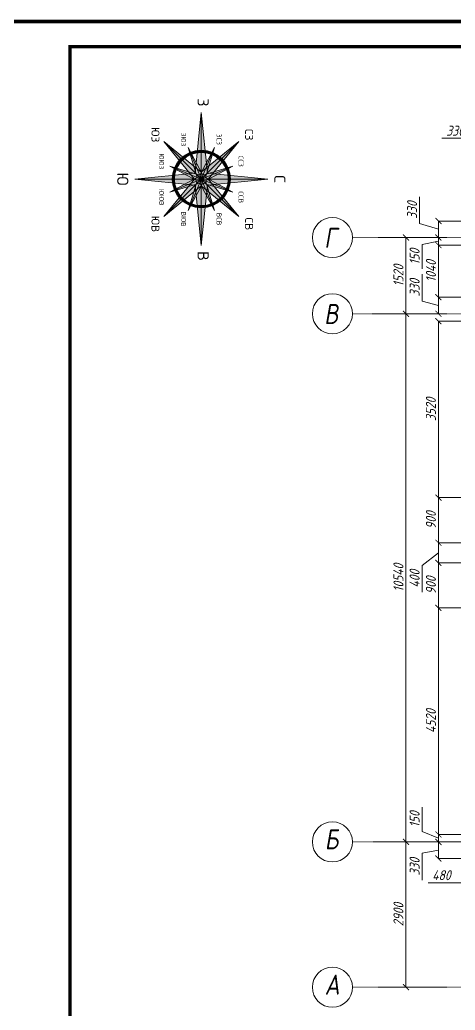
# Model space of a CAD drawing. Header units: millimetres. Extents: x 54 to 1314, y 20 to 614.
# Drawn here: x 484 to 570.9, y 416.6 to 614.3 of the extents above; entities that cross this region are included whole.
import ezdxf
from ezdxf.enums import TextEntityAlignment as Align

# ---------------------------------------------------------------- set-up
doc = ezdxf.new("R2010")
doc.units = ezdxf.units.MM
doc.linetypes.add('CENTER2', pattern=[1.125, 0.75, -0.125, 0.125, -0.125])
for name, color, linetype, lineweight in [('A_РАЗМ.ОСЕВ.', 4, 'Continuous', 13), ('A_РАЗМ.ОСНОВНЫЕ', 4, 'Continuous', 13), ('ЛИСТ', 7, 'Continuous', 18), ('ОСИ', 40, 'CENTER2', 18), ('РОЗА ВЕТРОВ', 7, 'Continuous', 18)]:
    doc.layers.add(name, color=color, linetype=linetype, lineweight=lineweight)
doc.styles.add('ROMANS', font='romans.shx', dxfattribs={"width": 0.8, "oblique": 15})
doc.styles.add('ROMANT', font='ROMANT.SHX')
doc.dimstyles.new('100', dxfattribs={"dimtxt": 2, "dimasz": 1.2, "dimexe": 0, "dimexo": 1, "dimgap": 0.5, "dimtad": 1, "dimdec": 0, "dimlfac": 100, "dimdsep": 46, "dimtxsty": 'ROMANS', "dimblk1": 'ARCHTICK', "dimblk2": 'ARCHTICK', "dimsah": 1, "dimcen": 2, "dimclrd": 256, "dimclre": 256, "dimclrt": 256, "dimadec": 0, "dimazin": 2, "dimtfac": 1, "dimtdec": 0, "dimtmove": 1, "dimatfit": 3, "dimfxl": 1, "dimtvp": 1.5, "dimtolj": 1, "dimtzin": 0, "dimlwd": -1, "dimlwe": -1, "dimarcsym": 0})

# ---------------------------------------------------------------- blocks, each defined once
blk = doc.blocks.new('низ роза')
at = {"layer": 'РОЗА ВЕТРОВ', "true_color": 0xf5ffd6}
h = blk.add_hatch(color=7, dxfattribs=at)
h.dxf.hatch_style = 1
h.paths.add_polyline_path([(-4058, 9797), (-1571, 1571), (-519, 1253)])
h.paths.add_polyline_path([(0, 2222), (519, 1253), (4058, 9797)])
h.paths.add_polyline_path([(9797, 4058), (1571, 1571), (1253, 519)])
h.paths.add_polyline_path([(2222, 0), (1253, -519), (9797, -4058)])
h.paths.add_polyline_path([(1571, -1571), (519, -1253), (4058, -9797)])
h.paths.add_polyline_path([(0, -2222), (-519, -1253), (-4058, -9797)])
h.paths.add_polyline_path([(-1571, -1571), (-1253, -519), (-9797, -4058)])
h.paths.add_polyline_path([(-2222, 0), (-1253, 519), (-9797, 4058)])
at = {"layer": 'РОЗА ВЕТРОВ', "color": 3, "lineweight": 13}
for p, q in [((519, 1253), (-4058, 9797)), ((-1253, 519), (-4058, 9797)), ((-4058, 9797), (4058, -9797)), ((-4058, -9797), (4058, 9797)), ((-519, 1253), (4058, 9797)), ((1253, 519), (4058, 9797)), ((-519, 1253), (-9797, 4058)), ((-1253, -519), (-9797, 4058)), ((9797, -4058), (-9797, 4058)), ((-9797, -4058), (9797, 4058)), ((519, 1253), (9797, 4058)), ((1253, -519), (9797, 4058)), ((1253, -519), (9797, 4058)), ((-1253, 519), (-9797, -4058)), ((-1253, -519), (1253, 519)), ((-1253, 519), (1253, -519)), ((-519, 1253), (519, -1253)), ((-519, -1253), (519, 1253)), ((1253, 519), (9797, -4058)), ((-519, -1253), (-9797, -4058)), ((-1253, -519), (-4058, -9797)), ((519, -1253), (-4058, -9797)), ((-519, -1253), (4058, -9797)), ((519, -1253), (9797, -4058)), ((519, -1253), (9797, -4058)), ((1253, -519), (4058, -9797))]:
    blk.add_line(p, q, dxfattribs=at)
for points in [[(-4058, 9797), (0, 0), (519, 1253)], [(4058, 9797), (0, 0), (1253, 519)], [(-9797, 4058), (0, 0), (-519, 1253)], [(9797, 4058), (0, 0), (1253, -519)], [(-9797, -4058), (0, 0), (-1253, 519)], [(-4058, -9797), (0, 0), (-1253, -519)], [(4058, -9797), (0, 0), (-519, -1253)], [(9797, -4058), (0, 0), (519, -1253)]]:
    blk.add_solid(points, dxfattribs=at)
blk = doc.blocks.new('серед роза')
at = {"layer": 'РОЗА ВЕТРОВ', "true_color": 0xe0f7ff}
h = blk.add_hatch(color=7, dxfattribs=at)
h.dxf.hatch_style = 1
h.paths.add_polyline_path([(0, 2119), (0, 0), (11716, 11716)])
h.paths.add_polyline_path([(2119, 0), (0, 0), (11716, -11716)])
h.paths.add_polyline_path([(0, -2119), (0, 0), (-11716, -11716)])
h.paths.add_polyline_path([(-2119, 0), (0, 0), (-11716, 11716)])
at = {"layer": 'РОЗА ВЕТРОВ', "color": 5, "lineweight": 13}
for p, q in [((0, 2119), (-11716, 11716)), ((-2119, 0), (-11716, 11716)), ((-11716, 11716), (11716, -11716)), ((11716, 11716), (-11716, -11716)), ((0, 2119), (11716, 11716)), ((2119, 0), (11716, 11716)), ((0, 2119), (0, -2119)), ((-2119, 0), (-11716, -11716)), ((0, -2119), (-11716, -11716)), ((-2119, 0), (2119, 0)), ((0, -2119), (11716, -11716)), ((0, -2119), (11716, -11716)), ((2119, 0), (11716, -11716))]:
    blk.add_line(p, q, dxfattribs=at)
for points in [[(-11716, 11716), (0, 0), (0, 2119)], [(11716, 11716), (0, 0), (2119, 0)], [(-11716, -11716), (0, 0), (-2119, 0)], [(11716, -11716), (0, 0), (0, -2119)]]:
    blk.add_solid(points, dxfattribs=at)
blk = doc.blocks.new('верх роза')
at = {"layer": 'РОЗА ВЕТРОВ', "true_color": 0xffe0ff}
h = blk.add_hatch(color=7, dxfattribs=at)
h.dxf.hatch_style = 1
h.paths.add_polyline_path([(114, 20598), (-1759, 1759), (114, -114)])
h = blk.add_hatch(color=7, dxfattribs=at)
h.dxf.hatch_style = 1
h.paths.add_polyline_path([(20826, -114), (1987, 1759), (114, -114)])
h = blk.add_hatch(color=7, dxfattribs=at)
h.dxf.hatch_style = 1
h.paths.add_polyline_path([(-20598, -114), (-1759, -1987), (114, -114)])
h = blk.add_hatch(color=7, dxfattribs=at)
h.dxf.hatch_style = 1
h.paths.add_polyline_path([(1987, -1987), (114, -114), (114, -20826)])
at = {"layer": 'РОЗА ВЕТРОВ', "color": 1, "lineweight": 13}
for p, q in [((-1759, 1759), (114, 20598)), ((1987, 1759), (114, 20598)), ((114, 20598), (114, -20826)), ((-1759, 1759), (-20598, -114)), ((-1759, 1759), (1987, -1987)), ((1987, 1759), (-1759, -1987)), ((1987, 1759), (20826, -114)), ((-1759, -1987), (-20598, -114)), ((-20598, -114), (20826, -114)), ((-1759, -1987), (114, -20826)), ((-1759, -1987), (114, -20826)), ((1987, -1987), (114, -20826)), ((1987, -1987), (20826, -114))]:
    blk.add_line(p, q, dxfattribs=at)
for points in [[(114, 20598), (114, -114), (1987, 1759)], [(-20598, -114), (114, -114), (-1759, 1759)], [(114, -20826), (114, -114), (-1759, -1987)], [(20826, -114), (114, -114), (1987, -1987)]]:
    blk.add_solid(points, dxfattribs=at)
blk = doc.blocks.new('РОЗА РУМБОВ')
at = {"layer": 'РОЗА ВЕТРОВ', "lineweight": 30}
for radius in [8993, 8793, 8593, 8393]:
    blk.add_circle((0, 0), radius, dxfattribs=at)
blk.add_blockref('низ роза', (0, 0))
at = {"layer": 'РОЗА ВЕТРОВ'}
for name, p in [('верх роза', (-114, 114)), ('серед роза', (0, 0))]:
    blk.add_blockref(name, p, dxfattribs=at)
at = {"layer": 'РОЗА ВЕТРОВ', "color": 1, "lineweight": 30, "style": 'ROMANT'}
for s, p in [('С', (0, 22711)), ('З', (-23899, -1186)), ('В', (23945, -1186)), ('Ю', (-19, -26251))]:
    blk.add_text(s, height=3500, dxfattribs=at).set_placement(p, align=Align.CENTER)
at = {"layer": 'РОЗА ВЕТРОВ', "color": 5, "lineweight": 30, "style": 'ROMANT'}
for s, p in [('СЗ', (-13842, 13636)), ('СВ', (13958, 13636)), ('ЮЗ', (-13842, -15551)), ('ЮВ', (13958, -15551))]:
    blk.add_text(s, height=2500, dxfattribs=at).set_placement(p, align=Align.CENTER)
at = {"layer": 'РОЗА ВЕТРОВ', "color": 96, "lineweight": 20, "style": 'ROMANT'}
for s, p in [('ССЗ', (-5535, 11611)), ('ССВ', (5651, 11611)), ('ЗСЗ', (-12356, 4790)), ('ВСВ', (12472, 4790)), ('ЗЮЗ', (-12356, -6289)), ('ВЮВ', (12472, -6289)), ('ЮЮЗ', (-5535, -13146)), ('ЮЮВ', (5651, -13146))]:
    blk.add_text(s, height=1500, dxfattribs=at).set_placement(p, align=Align.CENTER)
blk = doc.blocks.new('_ARCHTICK')
at = {"color": 0, "linetype": 'ByBlock', "const_width": 0.15}
blk.add_lwpolyline([(-0.5, -0.5), (0.5, 0.5)], dxfattribs=at)
blk = doc.blocks.new('*D376')
at = {"layer": 'A_РАЗМ.ОСЕВ.', "ltscale": 100, "transparency": 16777216}
for p, q in [((568.67, 555.62), (561.07, 555.62)), ((561.07, 555.62), (561.07, 450.22)), ((554.55, 450.22), (561.07, 450.22))]:
    blk.add_line(p, q, dxfattribs=at)
at = {"layer": 'Defpoints', "color": 0, "ltscale": 100, "transparency": 16777216}
for p in [(569.67, 555.62), (553.55, 450.22), (561.07, 450.22)]:
    blk.add_point(p, dxfattribs=at)
at = {"layer": 'A_РАЗМ.ОСЕВ.', "ltscale": 100, "transparency": 16777216, "xscale": 1.2, "yscale": 1.2, "zscale": 1.2}
for p, rotation in [((561.07, 555.62), 90), ((561.07, 450.22), 270)]:
    blk.add_blockref('_ARCHTICK', p, dxfattribs=dict(at, rotation=rotation))
at = {"layer": 'A_РАЗМ.ОСЕВ.', "ltscale": 100, "transparency": 16777216, "insert": (559.57, 502.92), "char_height": 2, "attachment_point": 5, "rotation": 90, "style": 'ROMANS'}
blk.add_mtext('\\A1;10540', dxfattribs=at)
blk = doc.blocks.new('*D380')
at = {"layer": 'A_РАЗМ.ОСЕВ.', "ltscale": 100, "transparency": 16777216}
for p, q in [((561.82, 570.82), (561.07, 570.82)), ((561.07, 555.62), (561.07, 570.82)), ((554.31, 555.62), (561.07, 555.62))]:
    blk.add_line(p, q, dxfattribs=at)
at = {"layer": 'Defpoints', "color": 0, "ltscale": 100, "transparency": 16777216}
for p in [(560.82, 570.82), (561.07, 570.82), (553.31, 555.62)]:
    blk.add_point(p, dxfattribs=at)
at = {"layer": 'A_РАЗМ.ОСЕВ.', "ltscale": 100, "transparency": 16777216, "xscale": 1.2, "yscale": 1.2, "zscale": 1.2}
for p, rotation in [((561.07, 570.82), 90), ((561.07, 555.62), 270)]:
    blk.add_blockref('_ARCHTICK', p, dxfattribs=dict(at, rotation=rotation))
at = {"layer": 'A_РАЗМ.ОСЕВ.', "ltscale": 100, "transparency": 16777216, "insert": (559.57, 563.22), "char_height": 2, "attachment_point": 5, "rotation": 90, "style": 'ROMANS'}
blk.add_mtext('\\A1;1520', dxfattribs=at)
blk = doc.blocks.new('*D381')
at = {"layer": 'A_РАЗМ.ОСЕВ.', "ltscale": 100, "transparency": 16777216}
for p, q in [((569.75, 450.22), (561.07, 450.22)), ((561.07, 450.22), (561.07, 421.22)), ((561.35, 421.22), (561.07, 421.22))]:
    blk.add_line(p, q, dxfattribs=at)
at = {"layer": 'Defpoints', "color": 0, "ltscale": 100, "transparency": 16777216}
for p in [(570.75, 450.22), (561.07, 421.22), (562.35, 421.22)]:
    blk.add_point(p, dxfattribs=at)
at = {"layer": 'A_РАЗМ.ОСЕВ.', "ltscale": 100, "transparency": 16777216, "xscale": 1.2, "yscale": 1.2, "zscale": 1.2}
for p, rotation in [((561.07, 450.22), 90), ((561.07, 421.22), 270)]:
    blk.add_blockref('_ARCHTICK', p, dxfattribs=dict(at, rotation=rotation))
at = {"layer": 'A_РАЗМ.ОСЕВ.', "ltscale": 100, "transparency": 16777216, "insert": (559.57, 435.72), "char_height": 2, "attachment_point": 5, "rotation": 90, "style": 'ROMANS'}
blk.add_mtext('\\A1;2900', dxfattribs=at)
blk = doc.blocks.new('*D382')
at = {"layer": 'A_РАЗМ.ОСНОВНЫЕ', "transparency": 16777216}
for p, q in [((562.07, 570.82), (567.54, 570.82)), ((567.54, 570.07), (564.29, 569.41)), ((564.29, 569.41), (564.29, 564.55)), ((567.54, 570.82), (567.54, 569.32)), ((621.02, 569.32), (567.54, 569.32))]:
    blk.add_line(p, q, dxfattribs=at)
at = {"layer": 'Defpoints', "color": 0, "transparency": 16777216}
for p in [(561.07, 570.82), (567.54, 569.32), (622.02, 569.32)]:
    blk.add_point(p, dxfattribs=at)
at = {"layer": 'A_РАЗМ.ОСНОВНЫЕ', "transparency": 16777216, "xscale": 1.2, "yscale": 1.2, "zscale": 1.2}
for p, rotation in [((567.54, 570.82), 90), ((567.54, 569.32), 270)]:
    blk.add_blockref('_ARCHTICK', p, dxfattribs=dict(at, rotation=rotation))
at = {"layer": 'A_РАЗМ.ОСНОВНЫЕ', "transparency": 16777216, "insert": (562.79, 566.98), "char_height": 2, "attachment_point": 5, "rotation": 90, "style": 'ROMANS'}
blk.add_mtext('\\A1;150', dxfattribs=at)
blk = doc.blocks.new('*D383')
at = {"layer": 'A_РАЗМ.ОСНОВНЫЕ', "transparency": 16777216}
for p, q in [((621.02, 569.32), (567.54, 569.32)), ((567.54, 569.32), (567.54, 558.92)), ((573.22, 558.92), (567.54, 558.92))]:
    blk.add_line(p, q, dxfattribs=at)
at = {"layer": 'Defpoints', "color": 0, "transparency": 16777216}
for p in [(622.02, 569.32), (567.54, 558.92), (574.22, 558.92)]:
    blk.add_point(p, dxfattribs=at)
at = {"layer": 'A_РАЗМ.ОСНОВНЫЕ', "transparency": 16777216, "xscale": 1.2, "yscale": 1.2, "zscale": 1.2}
for p, rotation in [((567.54, 569.32), 90), ((567.54, 558.92), 270)]:
    blk.add_blockref('_ARCHTICK', p, dxfattribs=dict(at, rotation=rotation))
at = {"layer": 'A_РАЗМ.ОСНОВНЫЕ', "transparency": 16777216, "insert": (566.04, 564.12), "char_height": 2, "attachment_point": 5, "rotation": 90, "style": 'ROMANS'}
blk.add_mtext('\\A1;1040', dxfattribs=at)
blk = doc.blocks.new('*D384')
at = {"layer": 'A_РАЗМ.ОСНОВНЫЕ', "transparency": 16777216}
for p, q in [((564.29, 558.12), (564.29, 563.49)), ((567.54, 557.27), (564.29, 558.12)), ((573.22, 558.92), (567.54, 558.92)), ((567.54, 558.92), (567.54, 555.62)), ((562.07, 555.62), (567.54, 555.62))]:
    blk.add_line(p, q, dxfattribs=at)
at = {"layer": 'Defpoints', "color": 0, "transparency": 16777216}
for p in [(574.22, 558.92), (561.07, 555.62), (567.54, 555.62)]:
    blk.add_point(p, dxfattribs=at)
at = {"layer": 'A_РАЗМ.ОСНОВНЫЕ', "transparency": 16777216, "xscale": 1.2, "yscale": 1.2, "zscale": 1.2}
for p, rotation in [((567.54, 558.92), 90), ((567.54, 555.62), 270)]:
    blk.add_blockref('_ARCHTICK', p, dxfattribs=dict(at, rotation=rotation))
at = {"layer": 'A_РАЗМ.ОСНОВНЫЕ', "transparency": 16777216, "insert": (562.79, 560.8), "char_height": 2, "attachment_point": 5, "rotation": 90, "style": 'ROMANS'}
blk.add_mtext('\\A1;330', dxfattribs=at)
blk = doc.blocks.new('*D385')
at = {"layer": 'A_РАЗМ.ОСНОВНЫЕ', "transparency": 16777216}
for p, q in [((564.29, 452.29), (564.29, 457.15)), ((567.54, 450.97), (564.29, 452.29)), ((578.02, 451.72), (567.54, 451.72)), ((567.54, 451.72), (567.54, 450.22)), ((573.02, 450.22), (567.54, 450.22))]:
    blk.add_line(p, q, dxfattribs=at)
at = {"layer": 'Defpoints', "color": 0, "transparency": 16777216}
for p in [(579.02, 451.72), (567.54, 450.22), (574.02, 450.22)]:
    blk.add_point(p, dxfattribs=at)
at = {"layer": 'A_РАЗМ.ОСНОВНЫЕ', "transparency": 16777216, "xscale": 1.2, "yscale": 1.2, "zscale": 1.2}
for p, rotation in [((567.54, 451.72), 90), ((567.54, 450.22), 270)]:
    blk.add_blockref('_ARCHTICK', p, dxfattribs=dict(at, rotation=rotation))
at = {"layer": 'A_РАЗМ.ОСНОВНЫЕ', "transparency": 16777216, "insert": (562.79, 454.72), "char_height": 2, "attachment_point": 5, "rotation": 90, "style": 'ROMANS'}
blk.add_mtext('\\A1;150', dxfattribs=at)
blk = doc.blocks.new('*D386')
at = {"layer": 'A_РАЗМ.ОСНОВНЫЕ', "transparency": 16777216}
for p, q in [((573.02, 450.22), (567.54, 450.22)), ((567.54, 450.22), (567.54, 446.92)), ((567.54, 448.57), (564.29, 447.96)), ((564.29, 447.96), (564.29, 442.59)), ((573.22, 446.92), (567.54, 446.92))]:
    blk.add_line(p, q, dxfattribs=at)
at = {"layer": 'Defpoints', "color": 0, "transparency": 16777216}
for p in [(574.02, 450.22), (567.54, 446.92), (574.22, 446.92)]:
    blk.add_point(p, dxfattribs=at)
at = {"layer": 'A_РАЗМ.ОСНОВНЫЕ', "transparency": 16777216, "xscale": 1.2, "yscale": 1.2, "zscale": 1.2}
for p, rotation in [((567.54, 450.22), 90), ((567.54, 446.92), 270)]:
    blk.add_blockref('_ARCHTICK', p, dxfattribs=dict(at, rotation=rotation))
at = {"layer": 'A_РАЗМ.ОСНОВНЫЕ', "transparency": 16777216, "insert": (562.79, 445.27), "char_height": 2, "attachment_point": 5, "rotation": 90, "style": 'ROMANS'}
blk.add_mtext('\\A1;330', dxfattribs=at)
blk = doc.blocks.new('*D387')
at = {"layer": 'A_РАЗМ.ОСНОВНЫЕ', "transparency": 16777216}
for p, q in [((563.79, 573.59), (563.79, 578.96)), ((567.54, 572.47), (563.79, 573.59)), ((616.22, 574.12), (567.54, 574.12)), ((567.54, 570.82), (567.54, 574.12)), ((562.07, 570.82), (567.54, 570.82))]:
    blk.add_line(p, q, dxfattribs=at)
at = {"layer": 'Defpoints', "color": 0, "transparency": 16777216}
for p in [(567.54, 574.12), (617.22, 574.12), (561.07, 570.82)]:
    blk.add_point(p, dxfattribs=at)
at = {"layer": 'A_РАЗМ.ОСНОВНЫЕ', "transparency": 16777216, "xscale": 1.2, "yscale": 1.2, "zscale": 1.2}
for p, rotation in [((567.54, 574.12), 90), ((567.54, 570.82), 270)]:
    blk.add_blockref('_ARCHTICK', p, dxfattribs=dict(at, rotation=rotation))
at = {"layer": 'A_РАЗМ.ОСНОВНЫЕ', "transparency": 16777216, "insert": (562.29, 576.28), "char_height": 2, "attachment_point": 5, "rotation": 90, "style": 'ROMANS'}
blk.add_mtext('\\A1;330', dxfattribs=at)
blk = doc.blocks.new('*D395')
at = {"layer": 'A_РАЗМ.ОСНОВНЫЕ', "transparency": 16777216}
for p, q in [((573.22, 496.92), (567.54, 496.92)), ((567.54, 496.92), (567.54, 451.72)), ((578.02, 451.72), (567.54, 451.72))]:
    blk.add_line(p, q, dxfattribs=at)
at = {"layer": 'Defpoints', "color": 0, "transparency": 16777216}
for p in [(574.22, 496.92), (567.54, 451.72), (579.02, 451.72)]:
    blk.add_point(p, dxfattribs=at)
at = {"layer": 'A_РАЗМ.ОСНОВНЫЕ', "transparency": 16777216, "xscale": 1.2, "yscale": 1.2, "zscale": 1.2}
for p, rotation in [((567.54, 496.92), 90), ((567.54, 451.72), 270)]:
    blk.add_blockref('_ARCHTICK', p, dxfattribs=dict(at, rotation=rotation))
at = {"layer": 'A_РАЗМ.ОСНОВНЫЕ', "transparency": 16777216, "insert": (566.04, 474.32), "char_height": 2, "attachment_point": 5, "rotation": 90, "style": 'ROMANS'}
blk.add_mtext('\\A1;4520', dxfattribs=at)
blk = doc.blocks.new('*D396')
at = {"layer": 'A_РАЗМ.ОСНОВНЫЕ', "transparency": 16777216}
for p, q in [((573.57, 590.64), (568.2, 590.64)), ((575.87, 587.39), (573.57, 590.64)), ((574.22, 559.92), (574.22, 587.39)), ((574.22, 587.39), (577.52, 587.39)), ((577.52, 560.12), (577.52, 587.39))]:
    blk.add_line(p, q, dxfattribs=at)
at = {"layer": 'Defpoints', "color": 0, "transparency": 16777216}
for p in [(577.52, 587.39), (574.22, 558.92), (577.52, 559.12)]:
    blk.add_point(p, dxfattribs=at)
at = {"layer": 'A_РАЗМ.ОСНОВНЫЕ', "transparency": 16777216, "xscale": 1.2, "yscale": 1.2, "zscale": 1.2, "rotation": 180}
blk.add_blockref('_ARCHTICK', (574.22, 587.39), dxfattribs=at)
at = {"layer": 'A_РАЗМ.ОСНОВНЫЕ', "transparency": 16777216, "xscale": 1.2, "yscale": 1.2, "zscale": 1.2}
blk.add_blockref('_ARCHTICK', (577.52, 587.39), dxfattribs=at)
at = {"layer": 'A_РАЗМ.ОСНОВНЫЕ', "transparency": 16777216, "insert": (570.88, 592.14), "char_height": 2, "attachment_point": 5, "style": 'ROMANS'}
blk.add_mtext('\\A1;330', dxfattribs=at)
blk = doc.blocks.new('*D397')
at = {"layer": 'A_РАЗМ.ОСНОВНЫЕ', "transparency": 16777216}
for p, q in [((573.22, 505.92), (567.54, 505.92)), ((567.54, 496.92), (567.54, 505.92)), ((573.22, 496.92), (567.54, 496.92))]:
    blk.add_line(p, q, dxfattribs=at)
at = {"layer": 'Defpoints', "color": 0, "transparency": 16777216}
for p in [(567.54, 505.92), (574.22, 505.92), (574.22, 496.92)]:
    blk.add_point(p, dxfattribs=at)
at = {"layer": 'A_РАЗМ.ОСНОВНЫЕ', "transparency": 16777216, "xscale": 1.2, "yscale": 1.2, "zscale": 1.2}
for p, rotation in [((567.54, 505.92), 90), ((567.54, 496.92), 270)]:
    blk.add_blockref('_ARCHTICK', p, dxfattribs=dict(at, rotation=rotation))
at = {"layer": 'A_РАЗМ.ОСНОВНЫЕ', "transparency": 16777216, "insert": (566.04, 501.42), "char_height": 2, "attachment_point": 5, "rotation": 90, "style": 'ROMANS'}
blk.add_mtext('\\A1;900', dxfattribs=at)
blk = doc.blocks.new('*D398')
at = {"layer": 'A_РАЗМ.ОСНОВНЫЕ', "transparency": 16777216}
for p, q in [((573.22, 509.92), (567.54, 509.92)), ((567.54, 505.92), (567.54, 509.92)), ((567.54, 507.92), (564.29, 505.38)), ((564.29, 505.38), (564.29, 500.08)), ((573.22, 505.92), (567.54, 505.92))]:
    blk.add_line(p, q, dxfattribs=at)
at = {"layer": 'Defpoints', "color": 0, "transparency": 16777216}
for p in [(567.54, 509.92), (574.22, 509.92), (574.22, 505.92)]:
    blk.add_point(p, dxfattribs=at)
at = {"layer": 'A_РАЗМ.ОСНОВНЫЕ', "transparency": 16777216, "xscale": 1.2, "yscale": 1.2, "zscale": 1.2}
for p, rotation in [((567.54, 509.92), 90), ((567.54, 505.92), 270)]:
    blk.add_blockref('_ARCHTICK', p, dxfattribs=dict(at, rotation=rotation))
at = {"layer": 'A_РАЗМ.ОСНОВНЫЕ', "transparency": 16777216, "insert": (562.79, 502.73), "char_height": 2, "attachment_point": 5, "rotation": 90, "style": 'ROMANS'}
blk.add_mtext('\\A1;400', dxfattribs=at)
blk = doc.blocks.new('*D399')
at = {"layer": 'A_РАЗМ.ОСНОВНЫЕ', "transparency": 16777216}
for p, q in [((573.22, 518.92), (567.54, 518.92)), ((567.54, 509.92), (567.54, 518.92)), ((573.22, 509.92), (567.54, 509.92))]:
    blk.add_line(p, q, dxfattribs=at)
at = {"layer": 'Defpoints', "color": 0, "transparency": 16777216}
for p in [(567.54, 518.92), (574.22, 518.92), (574.22, 509.92)]:
    blk.add_point(p, dxfattribs=at)
at = {"layer": 'A_РАЗМ.ОСНОВНЫЕ', "transparency": 16777216, "xscale": 1.2, "yscale": 1.2, "zscale": 1.2}
for p, rotation in [((567.54, 518.92), 90), ((567.54, 509.92), 270)]:
    blk.add_blockref('_ARCHTICK', p, dxfattribs=dict(at, rotation=rotation))
at = {"layer": 'A_РАЗМ.ОСНОВНЫЕ', "transparency": 16777216, "insert": (566.04, 514.42), "char_height": 2, "attachment_point": 5, "rotation": 90, "style": 'ROMANS'}
blk.add_mtext('\\A1;900', dxfattribs=at)
blk = doc.blocks.new('*D400')
at = {"layer": 'A_РАЗМ.ОСНОВНЫЕ', "transparency": 16777216}
for p, q in [((578.02, 554.12), (567.54, 554.12)), ((567.54, 518.92), (567.54, 554.12)), ((573.22, 518.92), (567.54, 518.92))]:
    blk.add_line(p, q, dxfattribs=at)
at = {"layer": 'Defpoints', "color": 0, "transparency": 16777216}
for p in [(567.54, 554.12), (579.02, 554.12), (574.22, 518.92)]:
    blk.add_point(p, dxfattribs=at)
at = {"layer": 'A_РАЗМ.ОСНОВНЫЕ', "transparency": 16777216, "xscale": 1.2, "yscale": 1.2, "zscale": 1.2}
for p, rotation in [((567.54, 554.12), 90), ((567.54, 518.92), 270)]:
    blk.add_blockref('_ARCHTICK', p, dxfattribs=dict(at, rotation=rotation))
at = {"layer": 'A_РАЗМ.ОСНОВНЫЕ', "transparency": 16777216, "insert": (566.04, 536.52), "char_height": 2, "attachment_point": 5, "rotation": 90, "style": 'ROMANS'}
blk.add_mtext('\\A1;3520', dxfattribs=at)
blk = doc.blocks.new('*D425')
at = {"layer": 'A_РАЗМ.ОСНОВНЫЕ', "transparency": 16777216}
for p, q in [((579.02, 450.72), (579.02, 442.08)), ((574.22, 445.92), (574.22, 442.08)), ((565.49, 442.08), (574.22, 442.08)), ((574.22, 442.08), (579.02, 442.08))]:
    blk.add_line(p, q, dxfattribs=at)
at = {"layer": 'Defpoints', "color": 0, "transparency": 16777216}
for p in [(579.02, 451.72), (574.22, 446.92), (579.02, 442.08)]:
    blk.add_point(p, dxfattribs=at)
at = {"layer": 'A_РАЗМ.ОСНОВНЫЕ', "transparency": 16777216, "xscale": 1.2, "yscale": 1.2, "zscale": 1.2, "rotation": 180}
blk.add_blockref('_ARCHTICK', (574.22, 442.08), dxfattribs=at)
at = {"layer": 'A_РАЗМ.ОСНОВНЫЕ', "transparency": 16777216, "xscale": 1.2, "yscale": 1.2, "zscale": 1.2}
blk.add_blockref('_ARCHTICK', (579.02, 442.08), dxfattribs=at)
at = {"layer": 'A_РАЗМ.ОСНОВНЫЕ', "transparency": 16777216, "insert": (568.14, 443.58), "char_height": 2, "attachment_point": 5, "style": 'ROMANS'}
blk.add_mtext('\\A1;480', dxfattribs=at)

msp = doc.modelspace()

# ---------------------------------------------------------------- linework, layer by layer
at = {"layer": 'ЛИСТ', "const_width": 0.7}
for points in [[(474.025, 316.917), (894.025, 316.917), (894.025, 613.917), (474.025, 613.917)], [(494.025, 321.917), (889.025, 321.917), (889.025, 608.917), (494.025, 608.917)]]:
    msp.add_lwpolyline(points, close=True, dxfattribs=at)
at = {"layer": 'ОСИ', "ltscale": 0.01}
for p, q in [((550.389, 570.817), (737.415, 570.817)), ((550.389, 555.617), (737.415, 555.617)), ((550.389, 450.217), (737.415, 450.217)), ((550.389, 421.217), (737.415, 421.217))]:
    msp.add_line(p, q, dxfattribs=at)
at = {"layer": 'ОСИ', "color": 18, "linetype": 'Continuous', "true_color": 0x000000}
for centre in [(546.389, 570.817), (546.389, 555.617), (546.389, 450.217), (546.389, 421.217)]:
    msp.add_circle(centre, 4, dxfattribs=at)

# ---------------------------------------------------------------- block references
at = {"layer": 'ОСИ', "color": 18, "linetype": 'Continuous', "true_color": 0x000000, "xscale": 0.0006400000000000003, "yscale": 0.0006400000000000003, "zscale": 0.0006400000000000003, "rotation": 270}
msp.add_blockref('РОЗА РУМБОВ', (520.241, 582.49), dxfattribs=at)

# ---------------------------------------------------------------- texts
at = {"layer": 'ОСИ', "color": 18, "linetype": 'Continuous', "true_color": 0x000000, "style": 'ROMANS', "oblique": 10, "width": 0.8}
for s, p in [('Г', (544.753, 568.764)), ('В', (544.753, 553.564)), ('Б', (544.853, 448.749)), ('А', (544.853, 419.749))]:
    msp.add_text(s, height=4, dxfattribs=at).set_placement(p)

# ---------------------------------------------------------------- dimensions: what is measured, and where the dimension line sits
at = {"layer": 'A_РАЗМ.ОСЕВ.', "ltscale": 100}
for base, p1, p2, picture, middle in [((561.067, 570.817), (553.309, 555.617), (560.822, 570.817), '*D380', (559.567, 563.217)), ((561.067, 450.217), (569.668, 555.617), (553.55, 450.217), '*D376', (559.567, 502.917)), ((561.067, 421.217), (570.755, 450.217), (562.351, 421.217), '*D381', (559.567, 435.717))]:
    dim = msp.add_linear_dim(base=base, p1=p1, p2=p2, angle=90, dimstyle='100', dxfattribs=at)
    dim.commit()
    dim.dimension.update_dxf_attribs({"geometry": picture, "text_midpoint": middle})
at = {"layer": 'A_РАЗМ.ОСНОВНЫЕ'}
for base, p1, p2, picture, middle in [((577.525, 587.389), (574.225, 558.917), (577.525, 559.117), '*D396', (573.066, 590.639)), ((579.025, 442.084), (574.225, 446.917), (579.025, 451.717), '*D425', (568.14, 442.084))]:
    dim = msp.add_linear_dim(base=base, p1=p1, p2=p2, dimstyle='100', dxfattribs=at)
    dim.commit()
    dim.dimension.update_dxf_attribs({"geometry": picture, "text_midpoint": middle, "dimtype": 160})
for base, p1, p2, picture, middle in [((567.54, 574.117), (561.067, 570.817), (617.225, 574.117), '*D387', (562.29, 574.092)), ((567.54, 558.917), (622.025, 569.317), (574.225, 558.917), '*D383', (566.04, 564.117)), ((567.54, 554.117), (574.225, 518.917), (579.025, 554.117), '*D400', (566.04, 536.517)), ((567.54, 518.917), (574.225, 509.917), (574.225, 518.917), '*D399', (566.04, 514.417)), ((567.54, 505.917), (574.225, 496.917), (574.225, 505.917), '*D397', (566.04, 501.417)), ((567.54, 451.717), (574.225, 496.917), (579.025, 451.717), '*D395', (566.04, 474.317))]:
    dim = msp.add_linear_dim(base=base, p1=p1, p2=p2, angle=90, dimstyle='100', dxfattribs=at)
    dim.commit()
    dim.dimension.update_dxf_attribs({"geometry": picture, "text_midpoint": middle})
for base, p1, p2, picture, middle in [((567.54, 569.317), (561.067, 570.817), (622.025, 569.317), '*D382', (564.29, 568.907)), ((567.54, 555.617), (574.225, 558.917), (561.067, 555.617), '*D384', (564.29, 558.617)), ((567.54, 509.917), (574.225, 505.917), (574.225, 509.917), '*D398', (564.29, 504.878)), ((567.54, 450.217), (579.025, 451.717), (574.025, 450.217), '*D385', (564.29, 452.788)), ((567.54, 446.917), (574.025, 450.217), (574.225, 446.917), '*D386', (564.29, 447.455))]:
    dim = msp.add_linear_dim(base=base, p1=p1, p2=p2, angle=90, dimstyle='100', dxfattribs=at)
    dim.commit()
    dim.dimension.update_dxf_attribs({"geometry": picture, "text_midpoint": middle, "dimtype": 160})

doc.saveas('drawing.dxf')
